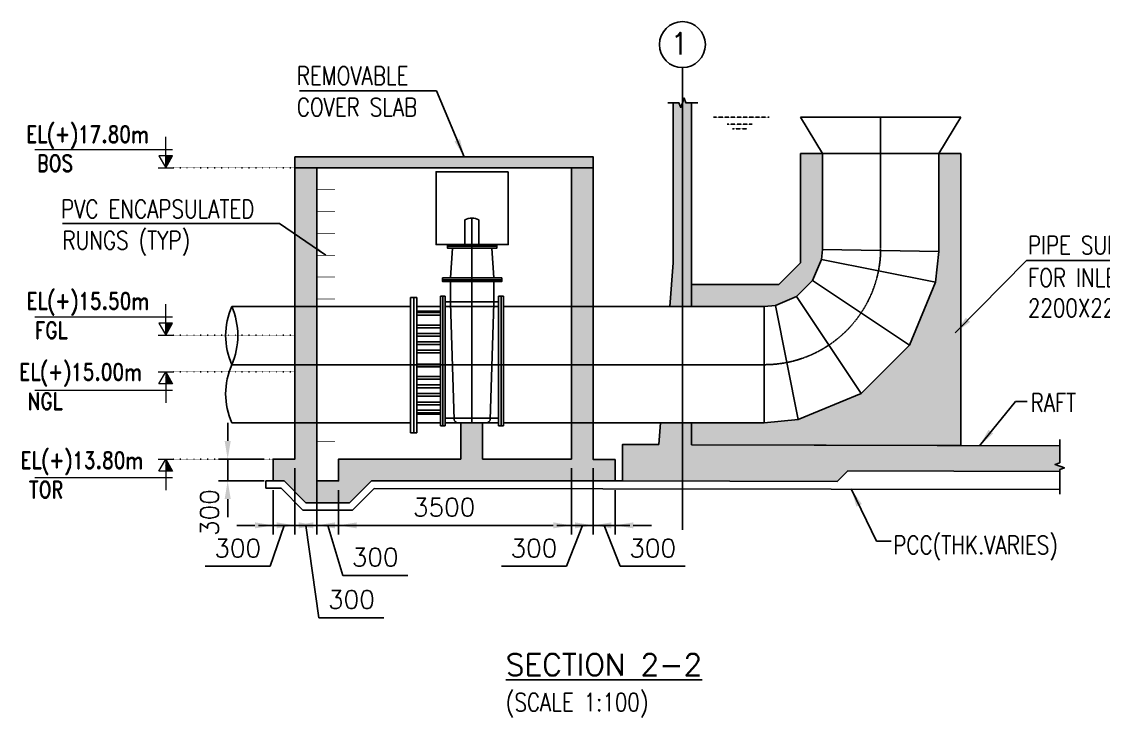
# Model space of a CAD drawing. Header units: millimetres. Extents: x -7644 to 230040, y 17031 to 222323.
# Drawn here: x 3758 to 18626, y 35043 to 44601 of the extents above; entities that cross this region are included whole.
import ezdxf
from ezdxf.enums import TextEntityAlignment as Align

# ---------------------------------------------------------------- set-up
doc = ezdxf.new("R2010")
doc.units = ezdxf.units.MM
doc.header["$LTSCALE"] = 4
doc.header["$MEASUREMENT"] = 0
doc.header["$PDMODE"] = 34
for name, pattern in [('ACAD_ISO07W100', [3, 0, -3]), ('CENTER', [2, 1.25, -0.25, 0.25, -0.25]), ('HIDDEN', [0.375, 0.25, -0.125])]:
    doc.linetypes.add(name, pattern=pattern)
doc.layers.get('0').update_dxf_attribs({"color": 8})
for name, color, linetype, lineweight in [('C - E - Text 2.5', 3, 'CENTER', 35), ('C - J -  Hatch', 9, 'Continuous', 9), ('C - J - Hatch', 9, 'Continuous', 9), ('C - P - Symbols', 20, 'Continuous', 15)]:
    doc.layers.add(name, color=color, linetype=linetype, lineweight=lineweight)
for name, color, linetype in [('CENTER', 252, 'CENTER'), ('DIM', 8, 'Continuous'), ('GRID', 8, 'CENTER'), ('HATCH', 253, 'Continuous'), ('MOTOR', 252, 'Continuous'), ('PIPE LINE(MOTOR)', 142, 'Continuous'), ('RCC WALL', 7, 'Continuous'), ('RINGS', 253, 'Continuous'), ('txt-1', 7, 'Continuous'), ('txt-2', 7, 'Continuous'), ('WATER LEVEL', 252, 'Continuous')]:
    doc.layers.add(name, color=color, linetype=linetype)
doc.styles.add('Mano', font='romand.shx', dxfattribs={"height": 3})
doc.styles.add('ROMANS', font='ROMANS')
doc.dimstyles.new('1-75N', dxfattribs={"dimscale": 75, "dimtxt": 5, "dimasz": 5, "dimexe": 1.25, "dimexo": 1.25, "dimgap": 1.25, "dimtad": 1, "dimdec": 0, "dimdsep": 46, "dimtxsty": 'ROMANS', "dimcen": 1, "dimclrd": 8, "dimclre": 8, "dimclrt": 5, "dimadec": 0, "dimazin": 0, "dimtfac": 1, "dimtdec": 0, "dimtmove": 0, "dimatfit": 3, "dimfxl": 1, "dimarcsym": 0})

# ---------------------------------------------------------------- blocks, each defined once
blk = doc.blocks.new('A$C17DD4B87')
at = {"layer": 'CENTER'}
blk.add_line((-4018, 0), (-4018, 2813), dxfattribs=at)
for points in [[(1600, 4200), (1600, 2400)], [(0, 800), (-7319, 800)]]:
    blk.add_lwpolyline(points, dxfattribs=at)
blk.add_arc((0, 2400), 1600, 270, 0, dxfattribs=at)
at = {"layer": 'MOTOR'}
for p, q in [((-4114, 2451), (-4114, 2788)), ((-3921, 2451), (-3921, 2788)), ((-4355, 2451), (-3674, 2451)), ((-4355, 2426), (-3674, 2426)), ((-4312, 1992), (-4283, 2401)), ((-3718, 1992), (-3746, 2401)), ((-4422, 1967), (-3608, 1967)), ((-4312, 1647), (-4312, 1941)), ((-3718, 1647), (-3718, 1941)), ((-4774, 1724, 0), (-4862, 1724, 0)), ((-4862, 1724, 0), (-4862, -138, 0)), ((-4818, 1724, 0), (-4818, -138, 0)), ((-4774, 1724, 0), (-4774, -138, 0)), ((-4451, 1741), (-4451, -39)), ((-4451, 1741), (-4385, 1741)), ((-4418, 1741), (-4418, -39)), ((-4385, 1741), (-4385, -39)), ((-3651, 1663, 0), (-4385, 1663, 0)), ((-3651, 1741), (-3651, -39)), ((-3651, 1741), (-3585, 1741)), ((-3618, 1741), (-3618, -39)), ((-3585, 1741), (-3585, -39)), ((-4451, 1600), (-4774, 1600, 0)), ((-4451, 1534, 0), (-4774, 1534, 0)), ((-4451, 1516, 0), (-4774, 1516, 0)), ((-3651, 1600, 0), (-4385, 1600, 0)), ((-4451, 1478, 0), (-4774, 1478, 0)), ((-4451, 1343, 0), (-4774, 1343, 0)), ((-4451, 1342, 0), (-4774, 1342, 0)), ((-4451, 1305, 0), (-4774, 1305, 0)), ((-4451, 1230, 0), (-4774, 1230, 0)), ((-4451, 1229, 0), (-4774, 1229, 0)), ((-4451, 1192, 0), (-4774, 1192, 0)), ((-4451, 1116, 0), (-4774, 1116, 0)), ((-4451, 1079, 0), (-4774, 1079, 0)), ((-4451, 999, 0), (-4774, 999, 0)), ((-4451, 962, 0), (-4774, 962, 0)), ((-4451, 809, 0), (-4774, 809, 0)), ((-4451, 772, 0), (-4774, 772, 0)), ((-4451, 638, 0), (-4774, 638, 0)), ((-4451, 601, 0), (-4774, 601, 0)), ((-4451, 521, 0), (-4774, 521, 0)), ((-4451, 484, 0), (-4774, 484, 0)), ((-4451, 404, 0), (-4774, 404, 0)), ((-4451, 367, 0), (-4774, 367, 0)), ((-4451, 287, 0), (-4774, 287, 0)), ((-4451, 250, 0), (-4774, 250, 0)), ((-4451, 174, 0), (-4774, 174, 0)), ((-4451, 137, 0), (-4774, 137, 0)), ((-4451, 119, 0), (-4774, 119, 0)), ((-3651, 63, 0), (-4385, 63, 0)), ((-3651, 0, 0), (-4385, 0, 0)), ((-4774, -138, 0), (-4862, -138, 0)), ((-4451, 0), (-4774, 0, 0)), ((-4451, -39), (-4385, -39)), ((-3651, -39), (-3585, -39))]:
    blk.add_line(p, q, dxfattribs=at)
for points in [[(-3519, 3451), (-3519, 2451), (-4511, 2451), (-4511, 3451)], [(-3608, 1992), (-4422, 1992), (-4422, 1941), (-3608, 1941)]]:
    blk.add_lwpolyline(points, close=True, dxfattribs=at)
blk.add_lwpolyline([(-4355, 2451), (-4355, 2401), (-3674, 2401), (-3674, 2451)], dxfattribs=at)
blk.add_lwpolyline([(-4312, 1647), (-4261, 46, 0.389491), (-4211, 0), (-3819, 0, 0.404865), (-3769, 48), (-3718, 1647)], format="xyb", dxfattribs=at)
at = {"layer": 'MOTOR', "elevation": 0}
blk.add_lwpolyline([(-3537, 800), (-4508, 800)], dxfattribs=at)
at = {"layer": 'MOTOR'}
blk.add_arc((-4018, 2614), 199, 60.9372, 119.0628, dxfattribs=at)
at = {"layer": 'PIPE LINE(MOTOR)'}
for p, q in [((800, 2381), (2400, 2355)), ((785, 2244), (2354, 1932)), ((665, 1956), (1996, 1067)), ((444, 1735), (1333, 404)), ((0, 1600), (0, 0)), ((156, 1615), (468, 46))]:
    blk.add_line(p, q, dxfattribs=at)
for points in [[(500, 4200), (2700, 4200)], [(800, 3700), (500, 4200)], [(2400, 3700), (2700, 4200)], [(800, 2381), (800, 3700)], [(2400, 2355), (2400, 3700)], [(800, 2381), (785, 2244), (665, 1956), (444, 1735), (156, 1615), (0, 1600)], [(2400, 2355), (2354, 1932), (1996, 1067), (1333, 404), (468, 46), (0, 0)], [(-7319, 1600), (-4862, 1600)], [(-3585, 1600), (0, 1600)], [(-7319, 0), (-4862, 0)], [(-3585, 0), (0, 0)]]:
    blk.add_lwpolyline(points, dxfattribs=at)
for centre, start, end in [((-6413, 1200), 156.1754, 203.8246), ((-8225, 1200), 336.1754, 23.8246), ((-6413, 400), 156.1754, 203.8246)]:
    blk.add_arc(centre, 990, start, end, dxfattribs=at)
blk = doc.blocks.new('level')
at = {"layer": 'C - J - Hatch'}
h = blk.add_hatch(dxfattribs=at)
h.set_pattern_fill('ANSI31', color=256, scale=112.5, style=0)
h.set_pattern_definition([(45, (-127623.556, -79240.485), (-9.9436891, 9.9436891), [])])
h.paths.add_polyline_path([(-95, 165), (0, 165), (0, 0)])
at = {"layer": 'C - P - Symbols'}
for p, q in [((0, 0, -238), (0, 426, -238)), ((1800, 252, -238), (-95, 252, -238)), ((105, 0, -732), (-105, 0, 256))]:
    blk.add_line(p, q, dxfattribs=at)
blk.add_lwpolyline([(0, 0), (-95, 165), (95, 165)], close=True, dxfattribs=at)
blk = doc.blocks.new('*D82')
at = {"layer": 'DEFPOINTS', "color": 0, "transparency": 16777216}
for p in [(7215, 38591), (6590, 38291), (7215, 38291)]:
    blk.add_point(p, dxfattribs=at)
at = {"layer": 'DIM', "color": 8, "lineweight": -2, "transparency": 16777216}
for p, q in [((6590, 38841), (6590, 39091)), ((7090, 38591), (6465, 38591)), ((6590, 38591), (6590, 38291)), ((7090, 38291), (6465, 38291)), ((6590, 38041), (6590, 37791))]:
    blk.add_line(p, q, dxfattribs=at)
at = {"layer": 'DIM', "color": 8, "transparency": 16777216}
for points in [[(6548, 38841), (6632, 38841), (6590, 38591)], [(6548, 38041), (6632, 38041), (6590, 38291)]]:
    blk.add_solid(points, dxfattribs=at)
at = {"layer": 'DIM', "color": 5, "transparency": 16777216, "insert": (6340, 37856), "char_height": 250, "attachment_point": 5, "rotation": 90, "style": 'ROMANS'}
blk.add_mtext('300', dxfattribs=at)
blk = doc.blocks.new('*D83')
at = {"layer": 'DEFPOINTS', "color": 0, "transparency": 16777216}
for p in [(7515, 38591), (7815, 38291), (7815, 37680)]:
    blk.add_point(p, dxfattribs=at)
at = {"layer": 'DIM', "color": 8, "lineweight": -2, "transparency": 16777216}
for p, q in [((7515, 38466), (7515, 37555)), ((7815, 38166), (7815, 37555)), ((7265, 37680), (7015, 37680)), ((7515, 37680), (7815, 37680)), ((7515, 37680), (7815, 37680)), ((7665, 37680), (7845, 36412)), ((8065, 37680), (8315, 37680)), ((7845, 36412), (8738, 36412))]:
    blk.add_line(p, q, dxfattribs=at)
at = {"layer": 'DIM', "color": 8, "transparency": 16777216}
for points in [[(7265, 37722), (7265, 37639), (7515, 37680)], [(8065, 37722), (8065, 37639), (7815, 37680)]]:
    blk.add_solid(points, dxfattribs=at)
at = {"layer": 'DIM', "color": 5, "transparency": 16777216, "insert": (8291, 36662), "char_height": 250, "attachment_point": 5, "style": 'ROMANS'}
blk.add_mtext('300', dxfattribs=at)
blk = doc.blocks.new('*D84')
at = {"layer": 'DEFPOINTS', "color": 0, "transparency": 16777216}
for p in [(7815, 38591), (11315, 38591), (7815, 37680)]:
    blk.add_point(p, dxfattribs=at)
at = {"layer": 'DIM', "color": 8, "lineweight": -2, "transparency": 16777216}
for p, q in [((7815, 38466), (7815, 37555)), ((11315, 38466), (11315, 37555)), ((11065, 37680), (8065, 37680))]:
    blk.add_line(p, q, dxfattribs=at)
at = {"layer": 'DIM', "color": 8, "transparency": 16777216}
for points in [[(8065, 37722), (8065, 37639), (7815, 37680)], [(11065, 37722), (11065, 37639), (11315, 37680)]]:
    blk.add_solid(points, dxfattribs=at)
at = {"layer": 'DIM', "color": 5, "transparency": 16777216, "insert": (9565, 37930), "char_height": 250, "attachment_point": 5, "style": 'ROMANS'}
blk.add_mtext('3500', dxfattribs=at)
blk = doc.blocks.new('*D85')
at = {"layer": 'DEFPOINTS', "color": 0, "transparency": 16777216}
for p in [(11315, 38591), (11615, 38591), (11315, 37680)]:
    blk.add_point(p, dxfattribs=at)
at = {"layer": 'DIM', "color": 8, "lineweight": -2, "transparency": 16777216}
for p, q in [((11315, 38466), (11315, 37555)), ((11615, 38466), (11615, 37555)), ((11065, 37680), (10815, 37680)), ((11465, 37680), (11245, 37118)), ((11615, 37680), (11315, 37680)), ((11615, 37680), (11315, 37680)), ((11865, 37680), (12115, 37680)), ((11245, 37118), (10352, 37118))]:
    blk.add_line(p, q, dxfattribs=at)
at = {"layer": 'DIM', "color": 8, "transparency": 16777216}
for points in [[(11065, 37722), (11065, 37639), (11315, 37680)], [(11865, 37722), (11865, 37639), (11615, 37680)]]:
    blk.add_solid(points, dxfattribs=at)
at = {"layer": 'DIM', "color": 5, "transparency": 16777216, "insert": (10799, 37368), "char_height": 250, "attachment_point": 5, "style": 'ROMANS'}
blk.add_mtext('300', dxfattribs=at)
blk = doc.blocks.new('*D86')
at = {"layer": 'DEFPOINTS', "color": 0, "transparency": 16777216}
for p in [(11615, 38591), (11915, 38291), (11915, 37680)]:
    blk.add_point(p, dxfattribs=at)
at = {"layer": 'DIM', "color": 8, "lineweight": -2, "transparency": 16777216}
for p, q in [((11615, 38466), (11615, 37555)), ((11915, 38166), (11915, 37555)), ((11365, 37680), (11115, 37680)), ((11615, 37680), (11915, 37680)), ((11615, 37680), (11915, 37680)), ((11765, 37680), (11984, 37118)), ((12165, 37680), (12415, 37680)), ((11984, 37118), (12877, 37118))]:
    blk.add_line(p, q, dxfattribs=at)
at = {"layer": 'DIM', "color": 8, "transparency": 16777216}
for points in [[(11365, 37722), (11365, 37639), (11615, 37680)], [(12165, 37722), (12165, 37639), (11915, 37680)]]:
    blk.add_solid(points, dxfattribs=at)
at = {"layer": 'DIM', "color": 5, "transparency": 16777216, "insert": (12431, 37368), "char_height": 250, "attachment_point": 5, "style": 'ROMANS'}
blk.add_mtext('300', dxfattribs=at)
blk = doc.blocks.new('*D87')
at = {"layer": 'DEFPOINTS', "color": 0, "transparency": 16777216}
for p in [(7515, 38591), (7215, 38291), (7215, 37680)]:
    blk.add_point(p, dxfattribs=at)
at = {"layer": 'DIM', "color": 8, "lineweight": -2, "transparency": 16777216}
for p, q in [((7515, 38466), (7515, 37555)), ((7215, 38166), (7215, 37555)), ((6965, 37680), (6715, 37680)), ((7365, 37680), (7175, 37118)), ((7515, 37680), (7215, 37680)), ((7515, 37680), (7215, 37680)), ((7765, 37680), (8015, 37680)), ((7175, 37118), (6282, 37118))]:
    blk.add_line(p, q, dxfattribs=at)
at = {"layer": 'DIM', "color": 8, "transparency": 16777216}
for points in [[(6965, 37722), (6965, 37639), (7215, 37680)], [(7765, 37722), (7765, 37639), (7515, 37680)]]:
    blk.add_solid(points, dxfattribs=at)
at = {"layer": 'DIM', "color": 5, "transparency": 16777216, "insert": (6728, 37368), "char_height": 250, "attachment_point": 5, "style": 'ROMANS'}
blk.add_mtext('300', dxfattribs=at)
blk = doc.blocks.new('*D220')
at = {"layer": 'DEFPOINTS', "color": 0, "transparency": 16777216}
for p in [(7815, 38291), (8115, 38291), (8115, 37680)]:
    blk.add_point(p, dxfattribs=at)
at = {"layer": 'DIM', "color": 8, "lineweight": -2, "transparency": 16777216}
for p, q in [((7815, 38166), (7815, 37555)), ((8115, 38166), (8115, 37555)), ((7565, 37680), (7315, 37680)), ((7815, 37680), (8115, 37680)), ((7815, 37680), (8115, 37680)), ((7965, 37680), (8171, 36993)), ((8365, 37680), (8615, 37680)), ((8171, 36993), (9064, 36993))]:
    blk.add_line(p, q, dxfattribs=at)
at = {"layer": 'DIM', "color": 8, "transparency": 16777216}
for points in [[(7565, 37722), (7565, 37639), (7815, 37680)], [(8365, 37722), (8365, 37639), (8115, 37680)]]:
    blk.add_solid(points, dxfattribs=at)
at = {"layer": 'DIM', "color": 5, "transparency": 16777216, "insert": (8617, 37243), "char_height": 250, "attachment_point": 5, "style": 'ROMANS'}
blk.add_mtext('300', dxfattribs=at)

msp = doc.modelspace()

# ---------------------------------------------------------------- hatches: boundary and pattern name
at = {"layer": 'HATCH'}
h = msp.add_hatch(color=256, dxfattribs=at)
h.dxf.hatch_style = 1
h.paths.add_polyline_path([(12839.8, 40688.1), (12964.8, 40688.1), (12964.8, 43486), (12886.6, 43486), (12863.2, 43550.4), (12839.8, 43486)])
h.paths.add_polyline_path([(12666.7, 40688.1), (12839.8, 40688.1), (12839.8, 43486), (12816.3, 43421.6), (12792.9, 43486), (12714.8, 43486), (12714.8, 41288.2)])
h.paths.add_polyline_path([(12839.8, 39088.1), (12538.6, 39088.1), (12514.8, 38789.7), (12839.8, 38788.6)])
h.paths.add_polyline_path([(12964.8, 39088.1), (12839.8, 39088.1), (12839.8, 38788.6), (12964.8, 38788.2)])
h = msp.add_hatch(color=256, dxfattribs=at)
h.dxf.hatch_style = 1
h.paths.add_polyline_path([(7514.7, 42741.5), (7514.7, 42591.5), (11614.7, 42591.5), (11614.7, 42741.5)])
h = msp.add_hatch(color=256, dxfattribs=at)
h.dxf.hatch_style = 1
h.paths.add_polyline_path([(16665, 38775.9), (16665, 42788.1), (16365, 42788.1), (16365, 42788), (16364.3, 41443.3), (16318.6, 41019.9), (15960.3, 40154.8), (15298.1, 39492.6), (14433, 39134.2), (13964.8, 39088.1), (12964.8, 39088.1), (12964.8, 38788.2)])
h.paths.add_polyline_path([(14629.9, 41043.7), (14749.4, 41332.1), (14764.5, 41469.5), (14764.5, 42788.1), (14464.5, 42788.2), (14464.5, 41288.2), (14164.5, 40988.2), (12964.8, 40988.2), (12964.8, 40688.1), (13964.8, 40688.1), (14120.8, 40703.5), (14409.2, 40823)])
h = msp.add_hatch(color=256, dxfattribs=at)
h.dxf.hatch_style = 1
h.paths.add_polyline_path([(7814.7, 38591.5), (7814.7, 39088.1), (7514.7, 39088.1), (7514.7, 38591.5), (7214.7, 38591.5), (7214.7, 38291.5), (7364.6, 38291.5), (7664.7, 37991.4), (8264.7, 37991.4), (8564.8, 38291.4), (11914.8, 38291.4), (11914.8, 38584.3), (11614.7, 38584.3), (11614.7, 39088.1), (11314.7, 39088.1), (11314.7, 38591.5), (10094, 38591.5), (10094, 39088.1), (9794, 39088.1), (9794, 38591.5), (8114.7, 38591.5), (8114.7, 38291.5), (7814.7, 38291.5)])
h.paths.add_polyline_path([(11614.7, 39888.1), (11314.7, 39888.1), (11314.7, 39088.1), (11614.7, 39088.1)])
h.paths.add_polyline_path([(11614.7, 40688.1), (11314.7, 40688.1), (11314.7, 39888.1), (11614.7, 39888.1)])
h.paths.add_polyline_path([(11614.7, 42591.5), (11314.7, 42591.5), (11314.7, 40688.1), (11614.7, 40688.1)])
h.paths.add_polyline_path([(7814.7, 42591.5), (7514.7, 42591.5), (7514.7, 40688.1), (7814.7, 40688.1)])
h.paths.add_polyline_path([(7814.7, 40688.1), (7514.7, 40688.1), (7514.7, 39888.1), (7814.7, 39888.1)])
h.paths.add_polyline_path([(7814.7, 39888.1), (7514.7, 39888.1), (7514.7, 39088.1), (7814.7, 39088.1)])
h = msp.add_hatch(color=256, dxfattribs=at)
h.dxf.hatch_style = 1
h.paths.add_polyline_path([(18026.7, 38540.7), (18026.7, 38771.3), (12014.8, 38791.4), (12014.8, 38291.4), (14964.8, 38281.5), (15114.3, 38431), (18026.7, 38421.3), (18026.7, 38446.9), (18091.1, 38470.4), (17962.3, 38517.3)])

# ---------------------------------------------------------------- linework, layer by layer
for points in [[(18026.7, 38421.3), (15114.3, 38431), (14964.8, 38281.5), (12014.8, 38291.4), (8564.7, 38291.4)], [(7364.7, 38291.4), (7114.7, 38291.4), (7114.7, 38191.7), (7323.4, 38191.3)], [(8603.7, 38188.9), (8306.2, 37891.4), (7623.3, 37891.4), (7323.4, 38191.3)], [(8603.7, 38188.9), (18026.7, 38171.3)]]:
    msp.add_lwpolyline(points)
at = {"layer": 'DIM', "linetype": 'ACAD_ISO07W100', "ltscale": 0.1, "elevation": 384.6}
for points in [[(5843.5, 42591.5), (7514.7, 42591.5)], [(5843.5, 40291.4), (7514.7, 40291.4)], [(5843.5, 39791.4), (7514.7, 39791.4)]]:
    msp.add_lwpolyline(points, dxfattribs=at)
at = {"layer": 'DIM', "linetype": 'ACAD_ISO07W100', "ltscale": 0.1}
msp.add_lwpolyline([(5843.5, 38591.5), (7214.7, 38591.5)], dxfattribs=at)
at = {"layer": 'GRID'}
msp.add_line((12839.8, 37618.4), (12839.8, 43969.2), dxfattribs=at)
at = {"layer": 'RCC WALL'}
msp.add_line((8114.7, 38291.5), (7814.7, 38291.5), dxfattribs=at)
for points in [[(13051.5, 43486), (12886.6, 43486), (12863.2, 43550.4), (12816.3, 43421.6), (12792.9, 43486), (12637.9, 43486)], [(12714.8, 43486), (12714.8, 41288.2)], [(12964.8, 43486), (12964.8, 40688.1)], [(12964.8, 40688.1), (12964.8, 40988.2), (14164.5, 40988.2), (14464.5, 41288.2), (14464.5, 42788.2), (16365, 42787.4)], [(16365, 42788.1), (16665, 42788.1), (16665, 38775.9), (12964.8, 38788.2)], [(16365, 42788.1), (16665, 42788.1), (16665, 38775.9), (12964.8, 38788.2)], [(7364.6, 38291.5), (7664.7, 37991.4), (8264.7, 37991.4), (8564.8, 38291.4), (11914.8, 38291.4), (11914.8, 38584.3), (11614.7, 38584.3), (11614.7, 42591.5), (11314.7, 42591.5), (11314.7, 38591.5), (10094, 38591.5), (10094, 39088.1), (9794, 39088.1), (9794, 38591.5), (8114.7, 38591.5), (8114.7, 38291.5), (7814.7, 38291.5), (7814.7, 38591.5), (7814.7, 42591.5), (7514.7, 42591.5), (7514.7, 38591.5), (7214.7, 38591.5), (7214.7, 38291.5), (7364.6, 38291.5)], [(12714.8, 41288.2), (12666.7, 40688.1)], [(12538.6, 39088.1), (12514.8, 38789.7)], [(12964.8, 38788.2), (12964.8, 39088.1)], [(12964.8, 39088.1), (12964.8, 38788.2)], [(18026.7, 38107.7), (18026.7, 38446.9), (18091.1, 38470.4), (17962.3, 38517.3), (18026.7, 38540.7), (18026.7, 38860.7)], [(15114.3, 38431), (14964.8, 38281.5), (12014.8, 38291.4), (12014.8, 38791.4), (12514.8, 38789.7)], [(18026.7, 38771.3), (12964.8, 38788.2)], [(18026.7, 38421.3), (15114.3, 38431)]]:
    msp.add_lwpolyline(points, dxfattribs=at)
msp.add_lwpolyline([(7514.7, 42741.5), (7514.7, 42591.5), (11614.7, 42591.5), (11614.7, 42741.5)], close=True, dxfattribs=at)
at = {"layer": 'RINGS', "linetype": 'Continuous', "const_width": 10}
for points in [[(7814.7, 42291.5), (8064.7, 42291.5)], [(7814.7, 41991.5), (8064.7, 41991.5)], [(7814.7, 41691.5), (8064.7, 41691.5)], [(7814.7, 41391.5), (8064.7, 41391.5)], [(7814.7, 41091.5), (8064.7, 41091.5)], [(7814.7, 40791.5), (8064.7, 40791.5)], [(7814.7, 38836.6), (8064.7, 38836.6)]]:
    msp.add_lwpolyline(points, dxfattribs=at)
at = {"layer": 'txt-1'}
msp.add_circle((12839.8, 44285), 315.8, dxfattribs=at)
at = {"layer": 'WATER LEVEL', "linetype": 'HIDDEN'}
for points in [[(14032.2, 43288.2), (13268, 43288.2)], [(13796.7, 43194.1), (13454.8, 43194.1)], [(13724.5, 43129.7), (13527, 43129.7)]]:
    msp.add_lwpolyline(points, dxfattribs=at)

# ---------------------------------------------------------------- block references
at = {"layer": 'C - J -  Hatch', "xscale": -1}
for p in [(5738.1, 42591.5, 256.4), (5738.1, 40291.4, 256.4)]:
    msp.add_blockref('level', p, dxfattribs=at)
at = {"layer": 'C - J -  Hatch', "rotation": 180}
for p in [(5738.1, 39791.4, 256.4), (5738.1, 38591.5, -128.2)]:
    msp.add_blockref('level', p, dxfattribs=at)
at = {"layer": 'PIPE LINE(MOTOR)'}
msp.add_blockref('A$C17DD4B87', (13964.8, 39088.1), dxfattribs=at)

# ---------------------------------------------------------------- texts
at = {"layer": 'C - E - Text 2.5', "style": 'Mano', "width": 0.8}
for s, height, p in [('EL(+)17.80m', 233.333, (3820.6, 42937.5, -1134.1)), ('BOS', 233.33, (3970.2, 42539.5, -256.4)), ('EL(+)15.50m', 233.333, (3825.5, 40647.7, -1134.1)), ('FGL', 233.33, (3939.2, 40244.5, -256.4)), ('EL(+)15.00m', 233.333, (3725.9, 39672.8, -1134.1)), ('NGL', 233.33, (3839.6, 39269.6, -256.4)), ('EL(+)13.80m', 233.333, (3743.1, 38459, -1518.7)), ('TOR', 233.33, (3856.8, 38055.8, -641.1))]:
    msp.add_text(s, height=height, dxfattribs=at).set_placement(p)
at = {"layer": 'txt-1', "color": 6, "style": 'ROMANS'}
msp.add_text('1', height=300, dxfattribs=at).set_placement((12801, 44299.5), align=Align.MIDDLE_CENTER)
at = {"layer": 'txt-1', "style": 'ROMANS'}
msp.add_text('%%USECTION 2-2', height=300, dxfattribs=at).set_placement((10411.6, 35617.5))
at = {"layer": 'txt-2', "style": 'ROMANS', "width": 0.8}
for s, p in [('REMOVABLE', (7540.2, 43732.8)), ('COVER SLAB', (7540.2, 43300.9)), ('PVC ENCAPSULATED', (4300.4, 41901.6)), ('RUNGS (TYP)', (4319.3, 41472.5)), ('PIPE SUPPORT', (17589.3, 41405.4)), ('FOR INLET PIPE', (17589.3, 40958.9)), ('2200X2200X4500', (17589.3, 40542.5)), ('RAFT', (17627.2, 39241.2)), ('PCC(THK.VARIES)', (15738.6, 37285.3))]:
    msp.add_text(s, height=250, rotation=0, dxfattribs=at).set_placement(p)
msp.add_text('(SCALE 1:100)', height=250, dxfattribs=at).set_placement((10411.6, 35126.2))

# ---------------------------------------------------------------- dimensions: what is measured, and where the dimension line sits
at = {"layer": 'DIM', "color": 5}
for base, p1, p2, angle, picture, middle in [((6590.2, 38291.4), (7214.7, 38591.5), (7214.7, 38291.4), 90, '*D82', (6590.2, 37855.9)), ((7214.7, 37680.3), (7514.7, 38591.5), (7214.7, 38291.4), 180, '*D87', (7049.6, 37117.8)), ((11314.7, 37680.3), (11614.7, 38591.5), (11314.7, 38591.5), 180, '*D85', (11120.3, 37117.8))]:
    dim = msp.add_linear_dim(base=base, p1=p1, p2=p2, angle=angle, dimstyle='1-75N', override={"dimscale": 100, "dimtxt": 2.5, "dimasz": 2.5, "dimtmove": 1}, dxfattribs=at)
    dim.commit()
    dim.dimension.update_dxf_attribs({"geometry": picture, "text_midpoint": middle, "dimtype": 160})
for base, p1, p2, picture, middle in [((7814.7, 37680.3), (7514.7, 38591.5), (7814.7, 38291.5), '*D83', (7970, 36412)), ((11914.8, 37680.3), (11614.7, 38591.5), (11914.8, 38291.4), '*D86', (12109.2, 37117.8))]:
    dim = msp.add_linear_dim(base=base, p1=p1, p2=p2, dimstyle='1-75N', override={"dimscale": 100, "dimtxt": 2.5, "dimasz": 2.5, "dimtmove": 1}, dxfattribs=at)
    dim.commit()
    dim.dimension.update_dxf_attribs({"geometry": picture, "text_midpoint": middle, "dimtype": 160})
dim = msp.add_linear_dim(base=(7814.7, 37680.3), p1=(11314.7, 38591.5), p2=(7814.7, 38591.5), angle=180, dimstyle='1-75N', override={"dimscale": 100, "dimtxt": 2.5, "dimasz": 2.5, "dimtmove": 1}, dxfattribs=at)
dim.commit()
dim.dimension.update_dxf_attribs({"geometry": '*D84', "text_midpoint": (9564.7, 37930.3)})
dim = msp.add_linear_dim(base=(8114.7, 37680.3), p1=(7814.7, 38291.5), p2=(8114.7, 38291.5), dimstyle='1-75N', override={"dimscale": 100, "dimtxt": 2.5, "dimasz": 2.5, "dimtmove": 1}, dxfattribs=at)
dim.commit()
dim.dimension.update_dxf_attribs({"geometry": '*D220', "text_midpoint": (8296, 37242.8)})

# ---------------------------------------------------------------- leaders
at = {"layer": 'DIM'}
for points in [[(9841.3, 42741.5), (9458.3, 43651.2), (7577.6, 43651.2)], [(7939.7, 41391.5), (7302.7, 41828.1), (4319.9, 41828.1)], [(16589.8, 40326.4), (17567.7, 41320.5), (19772.6, 41320.5)], [(16921.7, 38774), (17416.2, 39381.8), (17576.7, 39381.8)], [(15160.1, 38180.9), (15505.4, 37464), (15709.5, 37464)]]:
    msp.add_leader(points, dimstyle='1-75N', override={"dimscale": 100, "dimasz": 2.5, "dimtad": 0}, dxfattribs=at)

doc.saveas('drawing.dxf')
